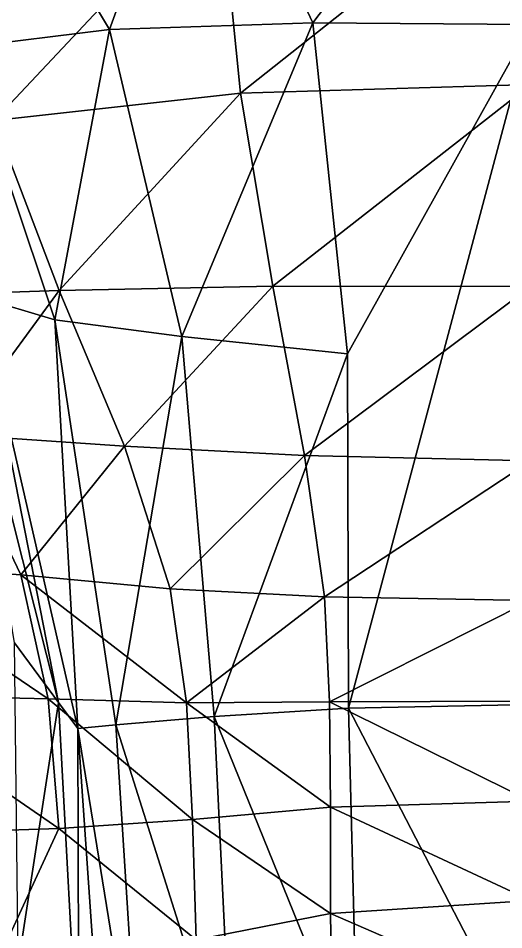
# Model space of a CAD drawing. Extents: x -1.6 to 1.6, y -9.4 to 16.4.
# Drawn here: x -0.473 to -0.025, y -0.719 to 0.123 of the extents above; entities that cross this region are included whole.
import ezdxf

# ---------------------------------------------------------------- set-up
doc = ezdxf.new("R2010")
doc.units = 0
doc.layers.add('DIPLODOC$LWO', color=1, linetype='CONTINUOUS')

msp = doc.modelspace()

# ---------------------------------------------------------------- linework, layer by layer
at = {"layer": 'DIPLODOC$LWO'}
for points in [[(-0.30609, 0.34166, 2.22484), (0, 0.3841, 2.16021), (-0.20138, 0.1188, 2.24866)], [(0, 0.11731, 2.24557), (-0.20138, 0.1188, 2.24866), (0, 0.3841, 2.16021)], [(-0.47334, 0.25352, 2.29067), (-0.30609, 0.34166, 2.22484), (-0.3891, 0.11252, 2.2723)], [(-0.20138, 0.1188, 2.24866), (-0.3891, 0.11252, 2.2723), (-0.30609, 0.34166, 2.22484)], [(-0.28786, 0.24973, 5.1045), (-0.26807, 0.05385, 5.12287), (0, 0.26662, 5.13082)], [(-0.26807, 0.05385, 5.12287), (0, 0.06178, 5.1553), (0, 0.26662, 5.13082)], [(-0.6054, 0.20874, 2.38668), (-0.47334, 0.25352, 2.29067), (-0.52411, 0.09605, 2.31933)], [(-0.3891, 0.11252, 2.2723), (-0.52411, 0.09605, 2.31933), (-0.47334, 0.25352, 2.29067)], [(-0.53682, 0.20099, 5.02746), (-0.49579, 0.02864, 5.03242), (-0.28786, 0.24973, 5.1045)], [(-0.49579, 0.02864, 5.03242), (-0.26807, 0.05385, 5.12287), (-0.28786, 0.24973, 5.1045)], [(-0.3891, 0.11252, 2.2723), (-0.20138, 0.1188, 2.24866), (-0.32238, -0.17086, 2.32656)], [(-0.16941, -0.18709, 2.32909), (-0.32238, -0.17086, 2.32656), (-0.20138, 0.1188, 2.24866)], [(-0.20138, 0.1188, 2.24866), (0, 0.11731, 2.24557), (-0.16941, -0.18709, 2.32909)], [(-0.52411, 0.09605, 2.31933), (-0.3891, 0.11252, 2.2723), (-0.43969, -0.15554, 2.33383)], [(-0.32238, -0.17086, 2.32656), (-0.43969, -0.15554, 2.33383), (-0.3891, 0.11252, 2.2723)], [(-0.16941, -0.18709, 2.32909), (0, 0.11731, 2.24557), (-0.16857, -0.51433, 2.42119)], [(0, -0.51087, 2.42023), (-0.16857, -0.51433, 2.42119), (0, 0.11731, 2.24557)], [(-0.43969, -0.15554, 2.33383), (-0.50968, -0.13469, 2.34177), (-0.52411, 0.09605, 2.31933)], [(-0.26807, 0.05385, 5.12287), (-0.2383, -0.12444, 5.16331), (0, 0.06178, 5.1553)], [(-0.2383, -0.12444, 5.16331), (0, -0.12478, 5.20336), (0, 0.06178, 5.1553)], [(-0.49579, 0.02864, 5.03242), (-0.43574, -0.12857, 5.05547), (-0.26807, 0.05385, 5.12287)], [(-0.43574, -0.12857, 5.05547), (-0.2383, -0.12444, 5.16331), (-0.26807, 0.05385, 5.12287)], [(-0.61827, -0.13471, 4.88614), (-0.43574, -0.12857, 5.05547), (-0.49579, 0.02864, 5.03242)], [(-0.43574, -0.12857, 5.05547), (-0.37531, -0.27215, 5.08031), (-0.2383, -0.12444, 5.16331)], [(-0.37531, -0.27215, 5.08031), (-0.20898, -0.28082, 5.20595), (-0.2383, -0.12444, 5.16331)], [(-0.2383, -0.12444, 5.16331), (-0.20898, -0.28082, 5.20595), (0, -0.12478, 5.20336)], [(-0.20898, -0.28082, 5.20595), (0, -0.28591, 5.2538), (0, -0.12478, 5.20336)], [(-0.61827, -0.13471, 4.88614), (-0.53335, -0.26151, 4.89661), (-0.43574, -0.12857, 5.05547)], [(-0.53335, -0.26151, 4.89661), (-0.37531, -0.27215, 5.08031), (-0.43574, -0.12857, 5.05547)], [(-0.52561, -0.15546, 2.32214), (-0.50968, -0.13469, 2.34177), (-0.43617, -0.50886, 2.40344)], [(-0.41843, -0.53299, 2.42729), (-0.43617, -0.50886, 2.40344), (-0.50968, -0.13469, 2.34177)], [(-0.50968, -0.13469, 2.34177), (-0.43969, -0.15554, 2.33383), (-0.41843, -0.53299, 2.42729)], [(-0.43617, -0.50886, 2.40344), (-0.47689, -0.45383, 2.34277), (-0.52561, -0.15546, 2.32214)], [(-0.38316, -0.52953, 2.42614), (-0.41843, -0.53299, 2.42729), (-0.43969, -0.15554, 2.33383)], [(-0.43969, -0.15554, 2.33383), (-0.32238, -0.17086, 2.32656), (-0.38316, -0.52953, 2.42614)], [(-0.29236, -0.52193, 2.42363), (-0.38316, -0.52953, 2.42614), (-0.32238, -0.17086, 2.32656)], [(-0.32238, -0.17086, 2.32656), (-0.16941, -0.18709, 2.32909), (-0.29236, -0.52193, 2.42363)], [(-0.16857, -0.51433, 2.42119), (-0.29236, -0.52193, 2.42363), (-0.16941, -0.18709, 2.32909)], [(-0.63104, -0.37986, 4.7035), (-0.47104, -0.39107, 4.89483), (-0.53335, -0.26151, 4.89661)], [(-0.53335, -0.26151, 4.89661), (-0.47104, -0.39107, 4.89483), (-0.37531, -0.27215, 5.08031)], [(-0.47104, -0.39107, 4.89483), (-0.33312, -0.40388, 5.09092), (-0.37531, -0.27215, 5.08031)], [(-0.37531, -0.27215, 5.08031), (-0.33312, -0.40388, 5.09092), (-0.20898, -0.28082, 5.20595)], [(-0.33312, -0.40388, 5.09092), (-0.19054, -0.41135, 5.2313), (-0.20898, -0.28082, 5.20595)], [(-0.20898, -0.28082, 5.20595), (-0.19054, -0.41135, 5.2313), (0, -0.28591, 5.2538)], [(-0.19054, -0.41135, 5.2313), (0, -0.41469, 5.28562), (0, -0.28591, 5.2538)], [(-0.47104, -0.39107, 4.89483), (-0.63104, -0.37986, 4.7035), (-0.4459, -0.50561, 4.87742)], [(-0.61574, -0.50157, 4.69384), (-0.4459, -0.50561, 4.87742), (-0.63104, -0.37986, 4.7035)], [(-0.33312, -0.40388, 5.09092), (-0.47104, -0.39107, 4.89483), (-0.31814, -0.5093, 5.08524)], [(-0.4459, -0.50561, 4.87742), (-0.31814, -0.5093, 5.08524), (-0.47104, -0.39107, 4.89483)], [(-0.33312, -0.40388, 5.09092), (-0.31814, -0.5093, 5.08524), (-0.19054, -0.41135, 5.2313)], [(-0.31814, -0.5093, 5.08524), (-0.18593, -0.50837, 5.23873), (-0.19054, -0.41135, 5.2313)], [(-0.19054, -0.41135, 5.2313), (-0.18593, -0.50837, 5.23873), (0, -0.41469, 5.28562)], [(-0.18593, -0.50837, 5.23873), (0, -0.50768, 5.29886), (0, -0.41469, 5.28562)], [(-0.47689, -0.45383, 2.34277), (-0.43617, -0.50886, 2.40344), (-0.4735, -0.75087, 2.50403)], [(-0.62024, -0.63147, 4.67181), (-0.43578, -0.62527, 4.84942), (-0.61574, -0.50157, 4.69384)], [(-0.4459, -0.50561, 4.87742), (-0.61574, -0.50157, 4.69384), (-0.43578, -0.62527, 4.84942)], [(-0.41756, -0.85642, 2.62944), (-0.4735, -0.75087, 2.50403), (-0.43617, -0.50886, 2.40344)], [(-0.31814, -0.5093, 5.08524), (-0.4459, -0.50561, 4.87742), (-0.31237, -0.61717, 5.07151)], [(-0.43578, -0.62527, 4.84942), (-0.31237, -0.61717, 5.07151), (-0.4459, -0.50561, 4.87742)], [(-0.43617, -0.50886, 2.40344), (-0.41843, -0.53299, 2.42729), (-0.41756, -0.85642, 2.62944)], [(-0.18593, -0.50837, 5.23873), (-0.31814, -0.5093, 5.08524), (-0.18504, -0.60565, 5.24172)], [(-0.31237, -0.61717, 5.07151), (-0.18504, -0.60565, 5.24172), (-0.31814, -0.5093, 5.08524)], [(0, -0.50768, 5.29886), (-0.18593, -0.50837, 5.23873), (0, -0.6, 5.30932)], [(-0.18504, -0.60565, 5.24172), (0, -0.6, 5.30932), (-0.18593, -0.50837, 5.23873)], [(0, -0.51087, 2.42023), (0, -0.83937, 2.52817), (-0.16857, -0.51433, 2.42119)], [(-0.29236, -0.52193, 2.42363), (-0.27562, -0.87085, 2.60397), (-0.38316, -0.52953, 2.42614)], [(-0.16857, -0.51433, 2.42119), (-0.15987, -0.84921, 2.5516), (-0.29236, -0.52193, 2.42363)], [(-0.15987, -0.84921, 2.5516), (-0.27562, -0.87085, 2.60397), (-0.29236, -0.52193, 2.42363)], [(0, -0.83937, 2.52817), (-0.15987, -0.84921, 2.5516), (-0.16857, -0.51433, 2.42119)], [(-0.38316, -0.52953, 2.42614), (-0.36011, -0.89248, 2.65649), (-0.41843, -0.53299, 2.42729)], [(-0.27562, -0.87085, 2.60397), (-0.36011, -0.89248, 2.65649), (-0.38316, -0.52953, 2.42614)], [(-0.39284, -0.90231, 2.6804), (-0.41756, -0.85642, 2.62944), (-0.41843, -0.53299, 2.42729)], [(-0.36011, -0.89248, 2.65649), (-0.39284, -0.90231, 2.6804), (-0.41843, -0.53299, 2.42729)], [(-0.18504, -0.60565, 5.24172), (-0.31237, -0.61717, 5.07151), (-0.18517, -0.70377, 5.23825)], [(-0.18517, -0.70377, 5.23825), (0, -0.69202, 5.31283), (-0.18504, -0.60565, 5.24172)], [(0, -0.6, 5.30932), (-0.18504, -0.60565, 5.24172), (0, -0.69202, 5.31283)], [(-0.31237, -0.61717, 5.07151), (-0.43578, -0.62527, 4.84942), (-0.30902, -0.72831, 5.05226)], [(-0.30902, -0.72831, 5.05226), (-0.18517, -0.70377, 5.23825), (-0.31237, -0.61717, 5.07151)], [(-0.43578, -0.62527, 4.84942), (-0.62024, -0.63147, 4.67181), (-0.49591, -0.75515, 4.83575)], [(-0.49591, -0.75515, 4.83575), (-0.30902, -0.72831, 5.05226), (-0.43578, -0.62527, 4.84942)], [(0, -0.69202, 5.31283), (-0.18517, -0.70377, 5.23825), (0, -0.78427, 5.30536)], [(-0.18517, -0.70377, 5.23825), (-0.30902, -0.72831, 5.05226), (-0.18358, -0.80326, 5.22627)], [(-0.18358, -0.80326, 5.22627), (0, -0.78427, 5.30536), (-0.18517, -0.70377, 5.23825)]]:
    msp.add_3dface(points, dxfattribs=at)

doc.saveas('drawing.dxf')
